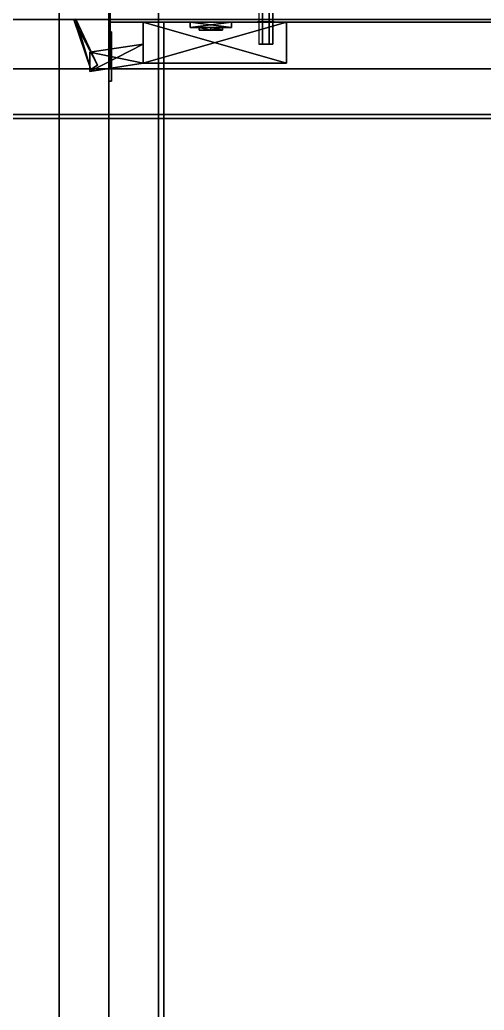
# Model space of a CAD drawing. Extents: x 0 to 4068, y -4475 to 0.
# Drawn here: x 1770.7 to 1939.2, y -1654.3 to -1294.7 of the extents above; entities that cross this region are included whole.
import ezdxf

# ---------------------------------------------------------------- set-up
doc = ezdxf.new("R2010")
doc.units = 0
for name, color, linetype in [('LAYER0', 7, 'CONTINUOUS'), ('LAYER102', 253, 'CONTINUOUS'), ('LAYER103', 28, 'CONTINUOUS'), ('LAYER104', 253, 'CONTINUOUS'), ('LAYER105', 253, 'CONTINUOUS'), ('LAYER107', 253, 'CONTINUOUS'), ('LAYER109', 253, 'CONTINUOUS'), ('LAYER12', 7, 'CONTINUOUS'), ('LAYER128', 253, 'CONTINUOUS'), ('LAYER130', 253, 'CONTINUOUS'), ('LAYER132', 253, 'CONTINUOUS'), ('LAYER133', 253, 'CONTINUOUS'), ('LAYER17', 7, 'CONTINUOUS'), ('LAYER24', 2, 'CONTINUOUS'), ('LAYER31', 45, 'CONTINUOUS'), ('LAYER32', 45, 'CONTINUOUS'), ('LAYER33', 45, 'CONTINUOUS'), ('LAYER36', 45, 'CONTINUOUS'), ('LAYER43', 45, 'CONTINUOUS'), ('LAYER44', 45, 'CONTINUOUS'), ('LAYER45', 45, 'CONTINUOUS'), ('LAYER46', 45, 'CONTINUOUS'), ('LAYER48', 45, 'CONTINUOUS'), ('LAYER49', 45, 'CONTINUOUS'), ('LAYER5', 7, 'CONTINUOUS'), ('LAYER50', 45, 'CONTINUOUS'), ('LAYER51', 45, 'CONTINUOUS'), ('LAYER54', 45, 'CONTINUOUS'), ('LAYER55', 254, 'CONTINUOUS')]:
    doc.layers.add(name, color=color, linetype=linetype)

msp = doc.modelspace()

# ---------------------------------------------------------------- linework, layer by layer
at = {"layer": 'LAYER0', "invisible_edges": 1}
for points in [[(4068, 0), (0, -4475), (0, 0), (4068, 0)], [(0, -4475), (4068, 0), (4068, -4475), (0, -4475)]]:
    msp.add_3dface(points, dxfattribs=at)
at = {"layer": 'LAYER102'}
for points in [[(1798.925, -1311.192, 1802.348), (1790.5, -1294.909, 1802.348), (1791.077, -1294.418, 1802.348), (1798.925, -1311.192, 1802.348)], [(1790.5, -1294.909, 1813.652), (1796.544, -1312.682, 1813.652), (1791.077, -1294.418, 1813.652), (1790.5, -1294.909, 1813.652)], [(1798.925, -1311.192, 2256.348), (1790.5, -1294.909, 2256.348), (1791.077, -1294.418, 2256.348), (1798.925, -1311.192, 2256.348)], [(1790.5, -1294.909, 2267.652), (1796.544, -1312.682, 2267.652), (1791.077, -1294.418, 2267.652), (1790.5, -1294.909, 2267.652)], [(1791.077, -1294.418, 1813.652), (1796.544, -1312.682, 1813.652), (1798.925, -1311.192, 1813.652), (1791.077, -1294.418, 1813.652)], [(1791.077, -1294.418, 2267.652), (1796.544, -1312.682, 2267.652), (1798.925, -1311.192, 2267.652), (1791.077, -1294.418, 2267.652)], [(1796.544, -1312.682, 1802.348), (1790.5, -1294.909, 1802.348), (1798.925, -1311.192, 1802.348), (1796.544, -1312.682, 1802.348)], [(1796.544, -1312.682, 1802.348), (1790.5, -1294.909, 1813.652), (1790.5, -1294.909, 1802.348), (1796.544, -1312.682, 1802.348)], [(1796.544, -1312.682, 1813.652), (1790.5, -1294.909, 1813.652), (1796.544, -1312.682, 1802.348), (1796.544, -1312.682, 1813.652)], [(1796.544, -1312.682, 2256.348), (1790.5, -1294.909, 2256.348), (1798.925, -1311.192, 2256.348), (1796.544, -1312.682, 2256.348)], [(1796.544, -1312.682, 2256.348), (1790.5, -1294.909, 2267.652), (1790.5, -1294.909, 2256.348), (1796.544, -1312.682, 2256.348)], [(1796.544, -1312.682, 2267.652), (1790.5, -1294.909, 2267.652), (1796.544, -1312.682, 2256.348), (1796.544, -1312.682, 2267.652)], [(1867.5, -1295.5, 1801.217), (1815.5, -1310.421, 1801.217), (1815.5, -1295.5, 1801.217), (1867.5, -1295.5, 1801.217)], [(1867.5, -1310.421, 1801.217), (1815.5, -1310.421, 1801.217), (1867.5, -1295.5, 1801.217), (1867.5, -1310.421, 1801.217)], [(1815.5, -1295.5, 1814.783), (1867.5, -1310.421, 1814.783), (1867.5, -1295.5, 1814.783), (1815.5, -1295.5, 1814.783)], [(1815.5, -1310.421, 1814.783), (1867.5, -1310.421, 1814.783), (1815.5, -1295.5, 1814.783), (1815.5, -1310.421, 1814.783)], [(1867.5, -1295.5, 2255.217), (1815.5, -1310.421, 2255.217), (1815.5, -1295.5, 2255.217), (1867.5, -1295.5, 2255.217)], [(1867.5, -1310.421, 2255.217), (1815.5, -1310.421, 2255.217), (1867.5, -1295.5, 2255.217), (1867.5, -1310.421, 2255.217)], [(1815.5, -1295.5, 2268.783), (1867.5, -1310.421, 2268.783), (1867.5, -1295.5, 2268.783), (1815.5, -1295.5, 2268.783)], [(1815.5, -1310.421, 2268.783), (1867.5, -1310.421, 2268.783), (1815.5, -1295.5, 2268.783), (1815.5, -1310.421, 2268.783)], [(1847.5, -1295.5, 1834), (1832.5, -1295.5, 1834), (1832.5, -1297.49, 1834), (1847.5, -1295.5, 1834)], [(1847.5, -1297.49, 1834), (1847.5, -1295.5, 1834), (1832.5, -1297.49, 1834), (1847.5, -1297.49, 1834)], [(1832.5, -1295.5, 1782), (1847.5, -1295.5, 1782), (1847.5, -1297.49, 1782), (1832.5, -1295.5, 1782)], [(1832.5, -1297.49, 1782), (1832.5, -1295.5, 1782), (1847.5, -1297.49, 1782), (1832.5, -1297.49, 1782)], [(1832.5, -1297.49, 1834), (1832.5, -1295.5, 1834), (1832.5, -1295.5, 1782), (1832.5, -1297.49, 1834)], [(1832.5, -1297.49, 1782), (1832.5, -1297.49, 1834), (1832.5, -1295.5, 1782), (1832.5, -1297.49, 1782)], [(1847.5, -1295.5, 2288), (1832.5, -1295.5, 2288), (1832.5, -1297.49, 2288), (1847.5, -1295.5, 2288)], [(1847.5, -1297.49, 2288), (1847.5, -1295.5, 2288), (1832.5, -1297.49, 2288), (1847.5, -1297.49, 2288)], [(1832.5, -1295.5, 2236), (1847.5, -1295.5, 2236), (1847.5, -1297.49, 2236), (1832.5, -1295.5, 2236)], [(1832.5, -1297.49, 2236), (1832.5, -1295.5, 2236), (1847.5, -1297.49, 2236), (1832.5, -1297.49, 2236)], [(1832.5, -1297.49, 2288), (1832.5, -1295.5, 2288), (1832.5, -1295.5, 2236), (1832.5, -1297.49, 2288)], [(1832.5, -1297.49, 2236), (1832.5, -1297.49, 2288), (1832.5, -1295.5, 2236), (1832.5, -1297.49, 2236)], [(1847.5, -1297.49, 1834), (1832.5, -1297.49, 1834), (1832.5, -1297.49, 1782), (1847.5, -1297.49, 1834)], [(1847.5, -1297.49, 1782), (1847.5, -1297.49, 1834), (1832.5, -1297.49, 1782), (1847.5, -1297.49, 1782)], [(1847.5, -1297.49, 2288), (1832.5, -1297.49, 2288), (1832.5, -1297.49, 2236), (1847.5, -1297.49, 2288)], [(1847.5, -1297.49, 2236), (1847.5, -1297.49, 2288), (1832.5, -1297.49, 2236), (1847.5, -1297.49, 2236)], [(1835.757, -1297.49, 1826.087), (1840, -1298.484, 1821.291), (1835.757, -1298.484, 1826.087), (1835.757, -1297.49, 1826.087)], [(1840, -1297.49, 1821.291), (1840, -1298.484, 1821.291), (1835.757, -1297.49, 1826.087), (1840, -1297.49, 1821.291)], [(1835.757, -1297.49, 1826.087), (1840, -1297.49, 1821.291), (1840, -1297.49, 1830.883), (1835.757, -1297.49, 1826.087)], [(1835.757, -1297.49, 1826.087), (1840, -1298.484, 1830.883), (1840, -1297.49, 1830.883), (1835.757, -1297.49, 1826.087)], [(1835.757, -1298.484, 1826.087), (1840, -1298.484, 1830.883), (1835.757, -1297.49, 1826.087), (1835.757, -1298.484, 1826.087)], [(1835.757, -1297.49, 1789.913), (1840, -1298.484, 1785.117), (1835.757, -1298.484, 1789.913), (1835.757, -1297.49, 1789.913)], [(1840, -1297.49, 1785.117), (1840, -1298.484, 1785.117), (1835.757, -1297.49, 1789.913), (1840, -1297.49, 1785.117)], [(1835.757, -1297.49, 1789.913), (1840, -1297.49, 1785.117), (1840, -1297.49, 1794.709), (1835.757, -1297.49, 1789.913)], [(1835.757, -1297.49, 1789.913), (1840, -1298.484, 1794.709), (1840, -1297.49, 1794.709), (1835.757, -1297.49, 1789.913)], [(1835.757, -1298.484, 1789.913), (1840, -1298.484, 1794.709), (1835.757, -1297.49, 1789.913), (1835.757, -1298.484, 1789.913)], [(1835.757, -1297.49, 2280.087), (1840, -1298.484, 2275.291), (1835.757, -1298.484, 2280.087), (1835.757, -1297.49, 2280.087)], [(1840, -1297.49, 2275.291), (1840, -1298.484, 2275.291), (1835.757, -1297.49, 2280.087), (1840, -1297.49, 2275.291)], [(1835.757, -1297.49, 2280.087), (1840, -1297.49, 2275.291), (1840, -1297.49, 2284.883), (1835.757, -1297.49, 2280.087)], [(1835.757, -1297.49, 2280.087), (1840, -1298.484, 2284.883), (1840, -1297.49, 2284.883), (1835.757, -1297.49, 2280.087)], [(1835.757, -1298.484, 2280.087), (1840, -1298.484, 2284.883), (1835.757, -1297.49, 2280.087), (1835.757, -1298.484, 2280.087)], [(1835.757, -1297.49, 2243.913), (1840, -1298.484, 2239.117), (1835.757, -1298.484, 2243.913), (1835.757, -1297.49, 2243.913)], [(1840, -1297.49, 2239.117), (1840, -1298.484, 2239.117), (1835.757, -1297.49, 2243.913), (1840, -1297.49, 2239.117)], [(1835.757, -1297.49, 2243.913), (1840, -1297.49, 2239.117), (1840, -1297.49, 2248.709), (1835.757, -1297.49, 2243.913)], [(1835.757, -1297.49, 2243.913), (1840, -1298.484, 2248.709), (1840, -1297.49, 2248.709), (1835.757, -1297.49, 2243.913)], [(1835.757, -1298.484, 2243.913), (1840, -1298.484, 2248.709), (1835.757, -1297.49, 2243.913), (1835.757, -1298.484, 2243.913)], [(1840, -1297.49, 1821.291), (1844.243, -1298.484, 1826.087), (1840, -1298.484, 1821.291), (1840, -1297.49, 1821.291)], [(1844.243, -1297.49, 1826.087), (1844.243, -1298.484, 1826.087), (1840, -1297.49, 1821.291), (1844.243, -1297.49, 1826.087)], [(1844.243, -1297.49, 1826.087), (1840, -1298.484, 1830.883), (1844.243, -1298.484, 1826.087), (1844.243, -1297.49, 1826.087)], [(1840, -1297.49, 1830.883), (1840, -1298.484, 1830.883), (1844.243, -1297.49, 1826.087), (1840, -1297.49, 1830.883)], [(1840, -1297.49, 1821.291), (1844.243, -1297.49, 1826.087), (1840, -1297.49, 1830.883), (1840, -1297.49, 1821.291)], [(1840, -1297.49, 1785.117), (1844.243, -1298.484, 1789.913), (1840, -1298.484, 1785.117), (1840, -1297.49, 1785.117)], [(1844.243, -1297.49, 1789.913), (1844.243, -1298.484, 1789.913), (1840, -1297.49, 1785.117), (1844.243, -1297.49, 1789.913)], [(1844.243, -1297.49, 1789.913), (1840, -1298.484, 1794.709), (1844.243, -1298.484, 1789.913), (1844.243, -1297.49, 1789.913)], [(1840, -1297.49, 1794.709), (1840, -1298.484, 1794.709), (1844.243, -1297.49, 1789.913), (1840, -1297.49, 1794.709)], [(1840, -1297.49, 1785.117), (1844.243, -1297.49, 1789.913), (1840, -1297.49, 1794.709), (1840, -1297.49, 1785.117)], [(1840, -1297.49, 2275.291), (1844.243, -1298.484, 2280.087), (1840, -1298.484, 2275.291), (1840, -1297.49, 2275.291)], [(1844.243, -1297.49, 2280.087), (1844.243, -1298.484, 2280.087), (1840, -1297.49, 2275.291), (1844.243, -1297.49, 2280.087)], [(1844.243, -1297.49, 2280.087), (1840, -1298.484, 2284.883), (1844.243, -1298.484, 2280.087), (1844.243, -1297.49, 2280.087)], [(1840, -1297.49, 2284.883), (1840, -1298.484, 2284.883), (1844.243, -1297.49, 2280.087), (1840, -1297.49, 2284.883)], [(1840, -1297.49, 2275.291), (1844.243, -1297.49, 2280.087), (1840, -1297.49, 2284.883), (1840, -1297.49, 2275.291)], [(1840, -1297.49, 2239.117), (1844.243, -1298.484, 2243.913), (1840, -1298.484, 2239.117), (1840, -1297.49, 2239.117)], [(1844.243, -1297.49, 2243.913), (1844.243, -1298.484, 2243.913), (1840, -1297.49, 2239.117), (1844.243, -1297.49, 2243.913)], [(1844.243, -1297.49, 2243.913), (1840, -1298.484, 2248.709), (1844.243, -1298.484, 2243.913), (1844.243, -1297.49, 2243.913)], [(1840, -1297.49, 2248.709), (1840, -1298.484, 2248.709), (1844.243, -1297.49, 2243.913), (1840, -1297.49, 2248.709)], [(1840, -1297.49, 2239.117), (1844.243, -1297.49, 2243.913), (1840, -1297.49, 2248.709), (1840, -1297.49, 2239.117)], [(1847.5, -1295.5, 1782), (1847.5, -1295.5, 1834), (1847.5, -1297.49, 1834), (1847.5, -1295.5, 1782)], [(1847.5, -1297.49, 1782), (1847.5, -1295.5, 1782), (1847.5, -1297.49, 1834), (1847.5, -1297.49, 1782)], [(1847.5, -1295.5, 2236), (1847.5, -1295.5, 2288), (1847.5, -1297.49, 2288), (1847.5, -1295.5, 2236)], [(1847.5, -1297.49, 2236), (1847.5, -1295.5, 2236), (1847.5, -1297.49, 2288), (1847.5, -1297.49, 2236)], [(1867.5, -1295.5, 1814.783), (1867.5, -1310.421, 1801.217), (1867.5, -1295.5, 1801.217), (1867.5, -1295.5, 1814.783)], [(1867.5, -1310.421, 1814.783), (1867.5, -1310.421, 1801.217), (1867.5, -1295.5, 1814.783), (1867.5, -1310.421, 1814.783)], [(1867.5, -1295.5, 2268.783), (1867.5, -1310.421, 2255.217), (1867.5, -1295.5, 2255.217), (1867.5, -1295.5, 2268.783)], [(1867.5, -1310.421, 2268.783), (1867.5, -1310.421, 2255.217), (1867.5, -1295.5, 2268.783), (1867.5, -1310.421, 2268.783)], [(1835.757, -1298.484, 1826.087), (1844.243, -1298.484, 1826.087), (1840, -1298.484, 1830.883), (1835.757, -1298.484, 1826.087)], [(1840, -1298.484, 1821.291), (1844.243, -1298.484, 1826.087), (1835.757, -1298.484, 1826.087), (1840, -1298.484, 1821.291)], [(1835.757, -1298.484, 1789.913), (1844.243, -1298.484, 1789.913), (1840, -1298.484, 1794.709), (1835.757, -1298.484, 1789.913)], [(1840, -1298.484, 1785.117), (1844.243, -1298.484, 1789.913), (1835.757, -1298.484, 1789.913), (1840, -1298.484, 1785.117)], [(1835.757, -1298.484, 2280.087), (1844.243, -1298.484, 2280.087), (1840, -1298.484, 2284.883), (1835.757, -1298.484, 2280.087)], [(1840, -1298.484, 2275.291), (1844.243, -1298.484, 2280.087), (1835.757, -1298.484, 2280.087), (1840, -1298.484, 2275.291)], [(1835.757, -1298.484, 2243.913), (1844.243, -1298.484, 2243.913), (1840, -1298.484, 2248.709), (1835.757, -1298.484, 2243.913)], [(1840, -1298.484, 2239.117), (1844.243, -1298.484, 2243.913), (1835.757, -1298.484, 2243.913), (1840, -1298.484, 2239.117)], [(1815.5, -1303.458, 1801.217), (1796.135, -1313.406, 1801.217), (1796.135, -1306.442, 1801.217), (1815.5, -1303.458, 1801.217)], [(1815.5, -1310.421, 1801.217), (1796.135, -1313.406, 1801.217), (1815.5, -1303.458, 1801.217), (1815.5, -1310.421, 1801.217)], [(1796.135, -1306.442, 1814.783), (1815.5, -1310.421, 1814.783), (1815.5, -1303.458, 1814.783), (1796.135, -1306.442, 1814.783)], [(1815.5, -1303.458, 2255.217), (1796.135, -1313.406, 2255.217), (1796.135, -1306.442, 2255.217), (1815.5, -1303.458, 2255.217)], [(1815.5, -1310.421, 2255.217), (1796.135, -1313.406, 2255.217), (1815.5, -1303.458, 2255.217), (1815.5, -1310.421, 2255.217)], [(1796.135, -1306.442, 2268.783), (1815.5, -1310.421, 2268.783), (1815.5, -1303.458, 2268.783), (1796.135, -1306.442, 2268.783)], [(1796.135, -1313.406, 1814.783), (1815.5, -1310.421, 1814.783), (1796.135, -1306.442, 1814.783), (1796.135, -1313.406, 1814.783)], [(1796.135, -1313.406, 2268.783), (1815.5, -1310.421, 2268.783), (1796.135, -1306.442, 2268.783), (1796.135, -1313.406, 2268.783)], [(1815.5, -1310.421, 1801.217), (1796.135, -1313.406, 1814.783), (1796.135, -1313.406, 1801.217), (1815.5, -1310.421, 1801.217)], [(1815.5, -1310.421, 1814.783), (1796.135, -1313.406, 1814.783), (1815.5, -1310.421, 1801.217), (1815.5, -1310.421, 1814.783)], [(1815.5, -1310.421, 2255.217), (1796.135, -1313.406, 2268.783), (1796.135, -1313.406, 2255.217), (1815.5, -1310.421, 2255.217)], [(1815.5, -1310.421, 2268.783), (1796.135, -1313.406, 2268.783), (1815.5, -1310.421, 2255.217), (1815.5, -1310.421, 2268.783)], [(1867.5, -1310.421, 1801.217), (1815.5, -1310.421, 1814.783), (1815.5, -1310.421, 1801.217), (1867.5, -1310.421, 1801.217)], [(1867.5, -1310.421, 1814.783), (1815.5, -1310.421, 1814.783), (1867.5, -1310.421, 1801.217), (1867.5, -1310.421, 1814.783)], [(1867.5, -1310.421, 2255.217), (1815.5, -1310.421, 2268.783), (1815.5, -1310.421, 2255.217), (1867.5, -1310.421, 2255.217)], [(1867.5, -1310.421, 2268.783), (1815.5, -1310.421, 2268.783), (1867.5, -1310.421, 2255.217), (1867.5, -1310.421, 2268.783)]]:
    msp.add_3dface(points, dxfattribs=at)
at = {"layer": 'LAYER103'}
for points, invisible_edges in [([(1803.5, -1288, 1813.5), (1803.5, -1288, 1802.5), (1803.5, -1295, 1802.5), (1803.5, -1294.791, 1813.317)], 4), ([(1803.5, -1288, 2267.5), (1803.5, -1288, 2256.5), (1803.5, -1295, 2256.5), (1803.5, -1294.791, 2267.317)], 4), ([(1803.5, -1294.791, 1813.317), (1803.5, -1295, 1802.5), (1803.5, -1299, 1799), (1803.5, -1299, 1817)], 5), ([(1803.5, -1294.791, 2267.317), (1803.5, -1295, 2256.5), (1803.5, -1299, 2253), (1803.5, -1299, 2271)], 5), ([(1803.5, -1299, 1817), (1803.5, -1299, 1799), (1803.5, -1312, 1799), (1803.5, -1312, 1817)], 1), ([(1803.5, -1299, 2271), (1803.5, -1299, 2253), (1803.5, -1312, 2253), (1803.5, -1312, 2271)], 1)]:
    msp.add_3dface(points, dxfattribs=dict(at, invisible_edges=invisible_edges))
at = {"layer": 'LAYER104', "invisible_edges": 1}
for points in [[(1803, -1701, 1708), (1803, -1279.5, 2362), (1803, -1701, 2362), (1803, -1701, 1708)], [(1803, -1279.5, 2362), (1803, -1701, 1708), (1803, -1279.5, 1708), (1803, -1279.5, 2362)]]:
    msp.add_3dface(points, dxfattribs=at)
at = {"layer": 'LAYER105', "invisible_edges": 1}
for points in [[(1803, -1701, 1708), (1785, -1279.5, 1708), (1803, -1279.5, 1708), (1803, -1701, 1708)], [(1785, -1279.5, 1708), (1803, -1701, 1708), (1785, -1701, 1708), (1785, -1279.5, 1708)]]:
    msp.add_3dface(points, dxfattribs=at)
at = {"layer": 'LAYER107', "invisible_edges": 1}
for points in [[(1785, -1701, 2362), (1803, -1279.5, 2362), (1785, -1279.5, 2362), (1785, -1701, 2362)], [(1803, -1279.5, 2362), (1785, -1701, 2362), (1803, -1701, 2362), (1803, -1279.5, 2362)]]:
    msp.add_3dface(points, dxfattribs=at)
at = {"layer": 'LAYER109', "invisible_edges": 1}
for points in [[(1785, -1279.5, 1708), (1785, -1701, 2362), (1785, -1279.5, 2362), (1785, -1279.5, 1708)], [(1785, -1701, 2362), (1785, -1279.5, 1708), (1785, -1701, 1708), (1785, -1701, 2362)]]:
    msp.add_3dface(points, dxfattribs=at)
at = {"layer": 'LAYER12'}
for points, invisible_edges in [([(1581.76, -581.37, 873), (2153, -150, 873), (1627.02, -1329, 873), (1581.76, -581.37, 873)], 7), ([(1627.02, -1329, 873), (2153, -150, 873), (2068, -1329, 873), (1627.02, -1329, 873)], 3)]:
    msp.add_3dface(points, dxfattribs=dict(at, invisible_edges=invisible_edges))
at = {"layer": 'LAYER128', "invisible_edges": 1}
for points in [[(1821, -2882.5, 2425), (1821, -527.5, 2365), (1821, -527.5, 2425), (1821, -2882.5, 2425)], [(1821, -527.5, 2365), (1821, -2882.5, 2425), (1821, -2882.5, 2365), (1821, -527.5, 2365)]]:
    msp.add_3dface(points, dxfattribs=at)
at = {"layer": 'LAYER130', "invisible_edges": 1}
for points in [[(1803, -2882.5, 2365), (1821, -527.5, 2365), (1821, -2882.5, 2365), (1803, -2882.5, 2365)], [(1821, -527.5, 2365), (1803, -2882.5, 2365), (1803, -527.5, 2365), (1821, -527.5, 2365)]]:
    msp.add_3dface(points, dxfattribs=at)
at = {"layer": 'LAYER132', "invisible_edges": 1}
for points in [[(1803, -527.5, 2425), (1821, -2882.5, 2425), (1821, -527.5, 2425), (1803, -527.5, 2425)], [(1821, -2882.5, 2425), (1803, -527.5, 2425), (1803, -2882.5, 2425), (1821, -2882.5, 2425)]]:
    msp.add_3dface(points, dxfattribs=at)
at = {"layer": 'LAYER133', "invisible_edges": 1}
for points in [[(1803, -2882.5, 2365), (1803, -527.5, 2425), (1803, -527.5, 2365), (1803, -2882.5, 2365)], [(1803, -527.5, 2425), (1803, -2882.5, 2365), (1803, -2882.5, 2425), (1803, -527.5, 2425)]]:
    msp.add_3dface(points, dxfattribs=at)
at = {"layer": 'LAYER17'}
for points, invisible_edges in [([(2133, -753, 927), (1567, -792, 927), (1627.02, -1329, 927), (2133, -753, 927)], 7), ([(2133, -753, 927), (1627.02, -1329, 927), (2068, -1329, 927), (2133, -753, 927)], 5)]:
    msp.add_3dface(points, dxfattribs=dict(at, invisible_edges=invisible_edges))
at = {"layer": 'LAYER24'}
for points, invisible_edges in [([(1803.25, -1294.025, 1795.99), (1803.25, -1289.808, 1798.808), (1803.25, -1291.5, 1802.5), (1803.25, -1295, 1802.5)], 10), ([(1803.25, -1289.808, 1817.192), (1803.25, -1294.025, 1820.01), (1803.25, -1295, 1813.5), (1803.25, -1291.5, 1813.5)], 10), ([(1803.25, -1294.025, 2249.99), (1803.25, -1289.808, 2252.808), (1803.25, -1291.5, 2256.5), (1803.25, -1295, 2256.5)], 10), ([(1803.25, -1289.808, 2271.192), (1803.25, -1294.025, 2274.01), (1803.25, -1295, 2267.5), (1803.25, -1291.5, 2267.5)], 10), ([(1803.25, -1299, 1795), (1803.25, -1294.025, 1795.99), (1803.25, -1295, 1802.5), (1803.25, -1299, 1799)], 2), ([(1803.25, -1294.025, 1820.01), (1803.25, -1299, 1821), (1803.25, -1299, 1817), (1803.25, -1295, 1813.5)], 8), ([(1803.25, -1299, 2249), (1803.25, -1294.025, 2249.99), (1803.25, -1295, 2256.5), (1803.25, -1299, 2253)], 2), ([(1803.25, -1294.025, 2274.01), (1803.25, -1299, 2275), (1803.25, -1299, 2271), (1803.25, -1295, 2267.5)], 8), ([(1804, -1317, 1787), (1804, -1312, 1799), (1804, -1299, 1799), (1804, -1299, 1787)], 1), ([(1804, -1317, 1829), (1804, -1312, 1817), (1804, -1299, 1817), (1804, -1299, 1829)], 1), ([(1804, -1317, 2241), (1804, -1312, 2253), (1804, -1299, 2253), (1804, -1299, 2241)], 1), ([(1804, -1317, 2283), (1804, -1312, 2271), (1804, -1299, 2271), (1804, -1299, 2283)], 1), ([(1804, -1317, 1829), (1804, -1317, 1787), (1804, -1312, 1799), (1804, -1312, 1817)], 10), ([(1804, -1317, 2283), (1804, -1317, 2241), (1804, -1312, 2253), (1804, -1312, 2271)], 10)]:
    msp.add_3dface(points, dxfattribs=dict(at, invisible_edges=invisible_edges))
for points in [[(1803, -1299, 1799), (1803, -1299, 1787), (1803, -1299, 1799)], [(1803, -1299, 1817), (1803, -1299, 1829), (1803, -1299, 1817)], [(1804, -1312, 1799), (1803, -1312, 1799), (1803, -1299, 1799), (1804, -1299, 1799)], [(1804, -1299, 1799), (1803, -1299, 1799), (1803, -1299, 1787), (1804, -1299, 1787)], [(1804, -1299, 1787), (1803, -1299, 1787), (1803, -1317, 1787), (1804, -1317, 1787)], [(1804, -1312, 1817), (1803, -1312, 1817), (1803, -1299, 1817), (1804, -1299, 1817)], [(1804, -1299, 1817), (1803, -1299, 1817), (1803, -1299, 1829), (1804, -1299, 1829)], [(1804, -1299, 1829), (1803, -1299, 1829), (1803, -1317, 1829), (1804, -1317, 1829)], [(1803, -1317, 1787), (1803, -1299, 1787), (1803, -1299, 1829), (1803, -1317, 1829)], [(1803, -1299, 2253), (1803, -1299, 2241), (1803, -1299, 2253)], [(1803, -1299, 2271), (1803, -1299, 2283), (1803, -1299, 2271)], [(1804, -1312, 2253), (1803, -1312, 2253), (1803, -1299, 2253), (1804, -1299, 2253)], [(1804, -1299, 2253), (1803, -1299, 2253), (1803, -1299, 2241), (1804, -1299, 2241)], [(1804, -1299, 2241), (1803, -1299, 2241), (1803, -1317, 2241), (1804, -1317, 2241)], [(1804, -1312, 2271), (1803, -1312, 2271), (1803, -1299, 2271), (1804, -1299, 2271)], [(1804, -1299, 2271), (1803, -1299, 2271), (1803, -1299, 2283), (1804, -1299, 2283)], [(1804, -1299, 2283), (1803, -1299, 2283), (1803, -1317, 2283), (1804, -1317, 2283)], [(1803, -1317, 2241), (1803, -1299, 2241), (1803, -1299, 2283), (1803, -1317, 2283)], [(1804, -1317, 1787), (1804, -1299, 1787), (1804, -1299, 1787), (1804, -1317, 1787)], [(1804, -1317, 1829), (1804, -1299, 1829), (1804, -1299, 1829), (1804, -1317, 1829)], [(1804, -1317, 2241), (1804, -1299, 2241), (1804, -1299, 2241), (1804, -1317, 2241)], [(1804, -1317, 2283), (1804, -1299, 2283), (1804, -1299, 2283), (1804, -1317, 2283)], [(1803, -1312, 1799), (1803, -1312, 1817), (1803, -1312, 1799)], [(1804, -1312, 1799), (1803, -1312, 1799), (1803, -1312, 1817), (1804, -1312, 1817)], [(1803, -1312, 2253), (1803, -1312, 2271), (1803, -1312, 2253)], [(1804, -1312, 2253), (1803, -1312, 2253), (1803, -1312, 2271), (1804, -1312, 2271)], [(1804, -1317, 1829), (1803, -1317, 1829), (1804, -1317, 1829)], [(1803, -1317, 1787), (1803, -1317, 1829), (1804, -1317, 1829), (1804, -1317, 1787)], [(1804, -1317, 2283), (1803, -1317, 2283), (1804, -1317, 2283)], [(1803, -1317, 2241), (1803, -1317, 2283), (1804, -1317, 2283), (1804, -1317, 2241)]]:
    msp.add_3dface(points, dxfattribs=at)
at = {"layer": 'LAYER31', "invisible_edges": 1}
for points in [[(2153, -1295.5, 2364), (1803, -2109.5, 2364), (2153, -2109.5, 2364), (2153, -1295.5, 2364)], [(1803, -2109.5, 2364), (2153, -1295.5, 2364), (1803, -1295.5, 2364), (1803, -2109.5, 2364)], [(2153, -2109.5, 1706), (1803, -1295.5, 1706), (2153, -1295.5, 1706), (2153, -2109.5, 1706)], [(1803, -1295.5, 1706), (2153, -2109.5, 1706), (1803, -2109.5, 1706), (1803, -1295.5, 1706)], [(2153, -2074.5, 154), (1617, -1330.5, 154), (2153, -1330.5, 154), (2153, -2074.5, 154)], [(1617, -1330.5, 154), (2153, -2074.5, 154), (1617, -2074.5, 154), (1617, -1330.5, 154)]]:
    msp.add_3dface(points, dxfattribs=at)
at = {"layer": 'LAYER32', "invisible_edges": 1}
for points in [[(2153, -1295.5, 2364), (1803, -1295.5, 2346), (1803, -1295.5, 2364), (2153, -1295.5, 2364)], [(1803, -1295.5, 2346), (2153, -1295.5, 2364), (2153, -1295.5, 2346), (1803, -1295.5, 2346)], [(2153, -1295.5, 1724), (1803, -1295.5, 1706), (1803, -1295.5, 1724), (2153, -1295.5, 1724)], [(1803, -1295.5, 1706), (2153, -1295.5, 1724), (2153, -1295.5, 1706), (1803, -1295.5, 1706)], [(2153, -1330.5, 172), (1617, -1330.5, 154), (1617, -1330.5, 172), (2153, -1330.5, 172)], [(1617, -1330.5, 154), (2153, -1330.5, 172), (2153, -1330.5, 154), (1617, -1330.5, 154)]]:
    msp.add_3dface(points, dxfattribs=at)
at = {"layer": 'LAYER33', "invisible_edges": 1}
for points in [[(1803, -1295.5, 2346), (1803, -2109.5, 2364), (1803, -1295.5, 2364), (1803, -1295.5, 2346)], [(1803, -2109.5, 2364), (1803, -1295.5, 2346), (1803, -2109.5, 2346), (1803, -2109.5, 2364)], [(1803, -2109.5, 1724), (1803, -1295.5, 1706), (1803, -2109.5, 1706), (1803, -2109.5, 1724)], [(1803, -1295.5, 1706), (1803, -2109.5, 1724), (1803, -1295.5, 1724), (1803, -1295.5, 1706)]]:
    msp.add_3dface(points, dxfattribs=at)
at = {"layer": 'LAYER36', "invisible_edges": 1}
for points in [[(1803, -1295.5, 2346), (2153, -2109.5, 2346), (1803, -2109.5, 2346), (1803, -1295.5, 2346)], [(2153, -2109.5, 2346), (1803, -1295.5, 2346), (2153, -1295.5, 2346), (2153, -2109.5, 2346)], [(1803, -2109.5, 1724), (2153, -1295.5, 1724), (1803, -1295.5, 1724), (1803, -2109.5, 1724)], [(2153, -1295.5, 1724), (1803, -2109.5, 1724), (2153, -2109.5, 1724), (2153, -1295.5, 1724)], [(1617, -2074.5, 172), (2153, -1330.5, 172), (1617, -1330.5, 172), (1617, -2074.5, 172)], [(2153, -1330.5, 172), (1617, -2074.5, 172), (2153, -2074.5, 172), (2153, -1330.5, 172)]]:
    msp.add_3dface(points, dxfattribs=at)
at = {"layer": 'LAYER43', "invisible_edges": 1}
for points in [[(2153, -1295.5, 2365), (1803, -1295.5, 1705), (2153, -1295.5, 1705), (2153, -1295.5, 2365)], [(1803, -1295.5, 1705), (2153, -1295.5, 2365), (1803, -1295.5, 2365), (1803, -1295.5, 1705)], [(2153, -1330.5, 873), (1617, -1330.5, 153), (2153, -1330.5, 153), (2153, -1330.5, 873)], [(1617, -1330.5, 153), (2153, -1330.5, 873), (1617, -1330.5, 873), (1617, -1330.5, 153)]]:
    msp.add_3dface(points, dxfattribs=at)
at = {"layer": 'LAYER44', "invisible_edges": 1}
for points in [[(2153, -1277.5, 1705), (1803, -1295.5, 1705), (1803, -1277.5, 1705), (2153, -1277.5, 1705)], [(1803, -1295.5, 1705), (2153, -1277.5, 1705), (2153, -1295.5, 1705), (1803, -1295.5, 1705)], [(2133, -1294.5, 153), (1615, -1312.5, 153), (1615, -1294.5, 153), (2133, -1294.5, 153)], [(1615, -1312.5, 153), (2133, -1294.5, 153), (2133, -1312.5, 153), (1615, -1312.5, 153)], [(2153, -1312.5, 153), (1617, -1330.5, 153), (1617, -1312.5, 153), (2153, -1312.5, 153)], [(1617, -1330.5, 153), (2153, -1312.5, 153), (2153, -1330.5, 153), (1617, -1330.5, 153)]]:
    msp.add_3dface(points, dxfattribs=at)
at = {"layer": 'LAYER45', "invisible_edges": 1}
for points in [[(1803, -1277.5, 2365), (1803, -1295.5, 1705), (1803, -1295.5, 2365), (1803, -1277.5, 2365)], [(1803, -1295.5, 1705), (1803, -1277.5, 2365), (1803, -1277.5, 1705), (1803, -1295.5, 1705)]]:
    msp.add_3dface(points, dxfattribs=at)
at = {"layer": 'LAYER46', "invisible_edges": 1}
for points in [[(2153, -1295.5, 2365), (1803, -1277.5, 2365), (1803, -1295.5, 2365), (2153, -1295.5, 2365)], [(1803, -1277.5, 2365), (2153, -1295.5, 2365), (2153, -1277.5, 2365), (1803, -1277.5, 2365)], [(2133, -1312.5, 873), (1615, -1294.5, 873), (1615, -1312.5, 873), (2133, -1312.5, 873)], [(1615, -1294.5, 873), (2133, -1312.5, 873), (2133, -1294.5, 873), (1615, -1294.5, 873)], [(2153, -1330.5, 873), (1617, -1312.5, 873), (1617, -1330.5, 873), (2153, -1330.5, 873)], [(1617, -1312.5, 873), (2153, -1330.5, 873), (2153, -1312.5, 873), (1617, -1312.5, 873)]]:
    msp.add_3dface(points, dxfattribs=at)
at = {"layer": 'LAYER48', "invisible_edges": 1}
for points in [[(1615, -1312.5, 153), (2133, -1312.5, 873), (1615, -1312.5, 873), (1615, -1312.5, 153)], [(2133, -1312.5, 873), (1615, -1312.5, 153), (2133, -1312.5, 153), (2133, -1312.5, 873)], [(1617, -1312.5, 873), (2153, -1312.5, 153), (1617, -1312.5, 153), (1617, -1312.5, 873)], [(2153, -1312.5, 153), (1617, -1312.5, 873), (2153, -1312.5, 873), (2153, -1312.5, 153)]]:
    msp.add_3dface(points, dxfattribs=at)
at = {"layer": 'LAYER49', "invisible_edges": 1}
for points in [[(2128.4, -2109.5, 2026), (1823, -1295.5, 2026), (2128.4, -1295.5, 2026), (2128.4, -2109.5, 2026)], [(1823, -1295.5, 2026), (2128.4, -2109.5, 2026), (1823, -2109.5, 2026), (1823, -1295.5, 2026)]]:
    msp.add_3dface(points, dxfattribs=at)
at = {"layer": 'LAYER5', "invisible_edges": 1}
for points in [[(4068, -4475, 5), (0, 0, 5), (0, -4475, 5), (4068, -4475, 5)], [(0, 0, 5), (4068, -4475, 5), (4068, 0, 5), (0, 0, 5)]]:
    msp.add_3dface(points, dxfattribs=at)
at = {"layer": 'LAYER50', "invisible_edges": 1}
for points in [[(2128.4, -1295.5, 2044), (1823, -1295.5, 2026), (1823, -1295.5, 2044), (2128.4, -1295.5, 2044)], [(1823, -1295.5, 2026), (2128.4, -1295.5, 2044), (2128.4, -1295.5, 2026), (1823, -1295.5, 2026)]]:
    msp.add_3dface(points, dxfattribs=at)
at = {"layer": 'LAYER51', "invisible_edges": 1}
for points in [[(1823, -2109.5, 2044), (1823, -1295.5, 2026), (1823, -2109.5, 2026), (1823, -2109.5, 2044)], [(1823, -1295.5, 2026), (1823, -2109.5, 2044), (1823, -1295.5, 2044), (1823, -1295.5, 2026)]]:
    msp.add_3dface(points, dxfattribs=at)
at = {"layer": 'LAYER54', "invisible_edges": 1}
for points in [[(1823, -2109.5, 2044), (2128.4, -1295.5, 2044), (1823, -1295.5, 2044), (1823, -2109.5, 2044)], [(2128.4, -1295.5, 2044), (1823, -2109.5, 2044), (2128.4, -2109.5, 2044), (2128.4, -1295.5, 2044)]]:
    msp.add_3dface(points, dxfattribs=at)
at = {"layer": 'LAYER55'}
for points in [[(1863, -1295.45, 2023.5), (1857, -1295.45, 2023.5), (1858.5, -1295.45, 2026.098), (1861.5, -1295.45, 2026.098)], [(1863, -1295.45, 2023.5), (1857, -1295.45, 2023.5), (1858.5, -1295.45, 2020.902), (1861.5, -1295.45, 2020.902)], [(1863, -1295.55, 2023.5), (1857, -1295.55, 2023.5), (1858.5, -1295.55, 2026.098), (1861.5, -1295.55, 2026.098)], [(1863, -1295.55, 2023.5), (1857, -1295.55, 2023.5), (1858.5, -1295.55, 2020.902), (1861.5, -1295.55, 2020.902)], [(1857.5, -1303.5, 2023.5), (1862.5, -1303.5, 2023.5), (1861.25, -1303.5, 2025.665), (1858.75, -1303.5, 2025.665)], [(1857.5, -1303.5, 2023.5), (1858.75, -1303.5, 2021.335), (1861.25, -1303.5, 2021.335), (1862.5, -1303.5, 2023.5)]]:
    msp.add_3dface(points, dxfattribs=at)

# ---------------------------------------------------------------- meshes
at = {"layer": 'LAYER24'}
mesh = msp.add_polymesh((2, 9), dxfattribs=at)
for k, corner in enumerate([(1803.25, -1299, 1795), (1803.25, -1294.025, 1795.99), (1803.25, -1289.808, 1798.808), (1803.25, -1286.99, 1803.025), (1803.25, -1286, 1808), (1803.25, -1286.99, 1812.975), (1803.25, -1289.808, 1817.192), (1803.25, -1294.025, 1820.01), (1803.25, -1299, 1821), (1803, -1299, 1795), (1803, -1294.025, 1795.99), (1803, -1289.808, 1798.808), (1803, -1286.99, 1803.025), (1803, -1286, 1808), (1803, -1286.99, 1812.975), (1803, -1289.808, 1817.192), (1803, -1294.025, 1820.01), (1803, -1299, 1821)]):
    mesh.set_mesh_vertex(divmod(k, 9), corner)
mesh = msp.add_polymesh((2, 9), dxfattribs=at)
for k, corner in enumerate([(1803.25, -1299, 2249), (1803.25, -1294.025, 2249.99), (1803.25, -1289.808, 2252.808), (1803.25, -1286.99, 2257.025), (1803.25, -1286, 2262), (1803.25, -1286.99, 2266.975), (1803.25, -1289.808, 2271.192), (1803.25, -1294.025, 2274.01), (1803.25, -1299, 2275), (1803, -1299, 2249), (1803, -1294.025, 2249.99), (1803, -1289.808, 2252.808), (1803, -1286.99, 2257.025), (1803, -1286, 2262), (1803, -1286.99, 2266.975), (1803, -1289.808, 2271.192), (1803, -1294.025, 2274.01), (1803, -1299, 2275)]):
    mesh.set_mesh_vertex(divmod(k, 9), corner)
at = {"layer": 'LAYER55'}
mesh = msp.add_polymesh((2, 6), dxfattribs=dict(at, n_close=True))
for k, corner in enumerate([(1857.5, -1303.5, 2023.5), (1858.75, -1303.5, 2025.665), (1861.25, -1303.5, 2025.665), (1862.5, -1303.5, 2023.5), (1861.25, -1303.5, 2021.335), (1858.75, -1303.5, 2021.335), (1857.5, -1287.5, 2023.5), (1858.75, -1287.5, 2025.665), (1861.25, -1287.5, 2025.665), (1862.5, -1287.5, 2023.5), (1861.25, -1287.5, 2021.335), (1858.75, -1287.5, 2021.335)]):
    mesh.set_mesh_vertex(divmod(k, 6), corner)
mesh = msp.add_polymesh((2, 6), dxfattribs=dict(at, n_close=True))
for k, corner in enumerate([(1857, -1295.55, 2023.5), (1858.5, -1295.55, 2026.098), (1861.5, -1295.55, 2026.098), (1863, -1295.55, 2023.5), (1861.5, -1295.55, 2020.902), (1858.5, -1295.55, 2020.902), (1857, -1295.45, 2023.5), (1858.5, -1295.45, 2026.098), (1861.5, -1295.45, 2026.098), (1863, -1295.45, 2023.5), (1861.5, -1295.45, 2020.902), (1858.5, -1295.45, 2020.902)]):
    mesh.set_mesh_vertex(divmod(k, 6), corner)

doc.saveas('drawing.dxf')
